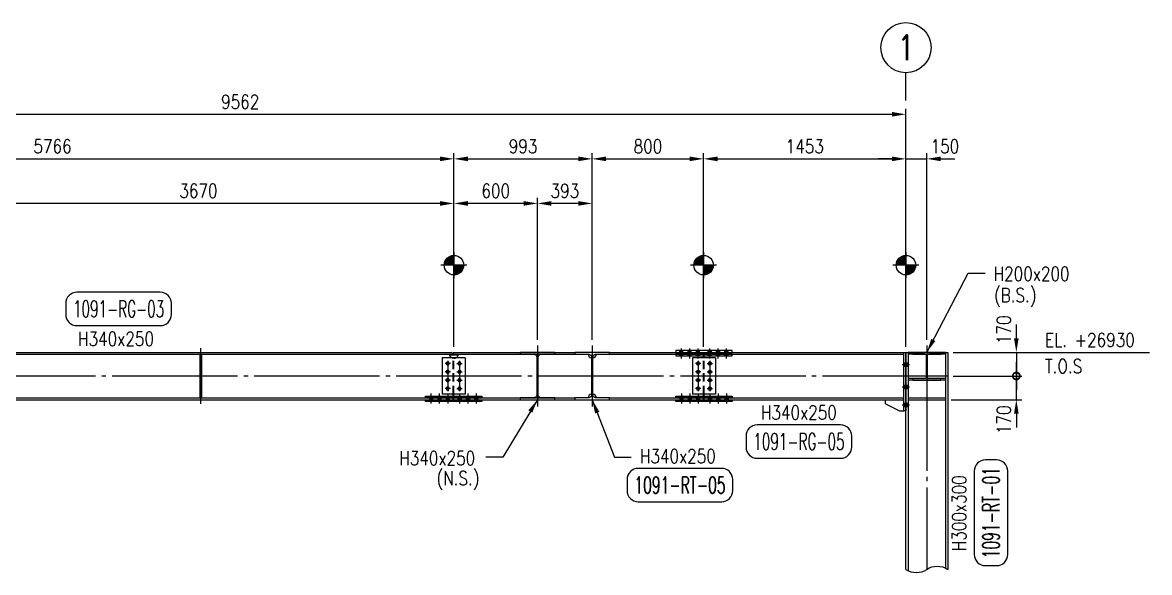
# Model space of a CAD drawing. Header units: millimetres. Extents: x 0 to 232280, y -26939 to 23794.
# Drawn here: x 215612 to 223705, y 13858 to 17807 of the extents above; entities that cross this region are included whole.
import ezdxf
from ezdxf.enums import TextEntityAlignment as Align

# ---------------------------------------------------------------- set-up
doc = ezdxf.new("R2010")
doc.units = ezdxf.units.MM
doc.header["$LTSCALE"] = 30
doc.linetypes.add('JNK-CENTER', pattern=[34, 30, -1.5, 1, -1.5])
doc.linetypes.add('JNK-HIDDEN', pattern=[3, 2, -1])
for name, color, linetype in [('CEN-R', 1, 'JNK-CENTER'), ('CON-C', 4, 'Continuous'), ('CON-G', 3, 'Continuous'), ('CON-W', 7, 'Continuous'), ('CON-Y', 2, 'Continuous'), ('CONT-Y', 2, 'Continuous'), ('Dim-W', 7, 'Continuous'), ('HID-Y', 2, 'JNK-HIDDEN'), ('STL-OBJT', 7, 'Continuous')]:
    doc.layers.add(name, color=color, linetype=linetype)
doc.styles.add('SIMPLEX', font='simplex.shx', dxfattribs={"width": 0.8})
doc.dimstyles.new('DIM40', dxfattribs={"dimscale": 40, "dimtxt": 2.5, "dimasz": 2.5, "dimexe": 1, "dimexo": 1, "dimgap": 1, "dimtad": 1, "dimdec": 0, "dimdsep": 46, "dimtxsty": 'SIMPLEX', "dimcen": 0, "dimclrd": 7, "dimclre": 7, "dimclrt": 2, "dimadec": 1, "dimazin": 2, "dimtfac": 1, "dimtdec": 0, "dimtix": 1, "dimtmove": 2, "dimatfit": 2, "dimfxl": 1, "dimtolj": 1, "dimtzin": 0, "dimarcsym": 1})

# ---------------------------------------------------------------- blocks, each defined once
blk = doc.blocks.new('col-row')
at = {"layer": 'CON-Y'}
blk.add_line((-3, 0), (-8, 0), dxfattribs=at)
blk.add_circle((-12.5, 0), 4.5, dxfattribs=at)
at = {"layer": 'CON-C', "style": 'SIMPLEX', "width": 0.8}
blk.add_attdef('A', text='', height=4.5, dxfattribs=at).set_placement((-12.5, 0), align=Align.MIDDLE_CENTER)
blk = doc.blocks.new('FS-MARK')
h = blk.add_hatch(color=256)
edge = h.paths.add_edge_path()
edge.add_arc((0, 0), 1.75, 90, 180)
edge.add_line((-1.75, 0), (0, 0))
edge.add_line((0, 0), (0, 1.75))
h = blk.add_hatch(color=256)
edge = h.paths.add_edge_path()
edge.add_line((0, 0), (0, -1.75))
edge.add_arc((0, 0), 1.75, 270, 360)
edge.add_line((1.75, 0), (0, 0))
for p, q in [((0, 2.33), (0, -2.33)), ((2.33, 0), (-2.33, 0))]:
    blk.add_line(p, q)
blk.add_circle((0, 0), 1.75)
at = {"layer": 'CON-Y', "style": 'SIMPLEX', "width": 0.8}
blk.add_attdef('F.S.', (3.19, 1), '', height=2.5, dxfattribs=at)
blk = doc.blocks.new('*D2438')
at = {"layer": 'DEFPOINTS', "color": 0, "transparency": 16777216}
for p in [(218710.4, 16828.5), (212944.4, 15439.1), (218710.4, 15439.1)]:
    blk.add_point(p, dxfattribs=at)
at = {"layer": 'Dim-W', "color": 7, "linetype": 'ByBlock', "lineweight": -2, "transparency": 16777216}
for p, q in [((212944.4, 15479.1), (212944.4, 16868.5)), ((218710.4, 15479.1), (218710.4, 16868.5)), ((213044.4, 16828.5), (218610.4, 16828.5))]:
    blk.add_line(p, q, dxfattribs=at)
at = {"layer": 'Dim-W', "color": 7, "transparency": 16777216}
for points in [[(213044.4, 16845.2), (213044.4, 16811.8), (212944.4, 16828.5)], [(218610.4, 16845.2), (218610.4, 16811.8), (218710.4, 16828.5)]]:
    blk.add_solid(points, dxfattribs=at)
at = {"layer": 'Dim-W', "color": 2, "transparency": 16777216, "insert": (215827.4, 16918.5), "char_height": 100, "attachment_point": 5, "style": 'SIMPLEX'}
blk.add_mtext('\\A1;5766', dxfattribs=at)
blk = doc.blocks.new('*D2439')
at = {"layer": 'DEFPOINTS', "color": 0, "transparency": 16777216}
for p in [(221956.4, 17148.5), (212394.4, 15439.1), (221956.4, 15439.1)]:
    blk.add_point(p, dxfattribs=at)
at = {"layer": 'Dim-W', "color": 7, "linetype": 'ByBlock', "lineweight": -2, "transparency": 16777216}
for p, q in [((212394.4, 16878.5), (212394.4, 17188.5)), ((221956.4, 15479.1), (221956.4, 17188.5)), ((212494.4, 17148.5), (221856.4, 17148.5)), ((212394.4, 15479.1), (212394.4, 16778.5))]:
    blk.add_line(p, q, dxfattribs=at)
at = {"layer": 'Dim-W', "color": 7, "transparency": 16777216}
for points in [[(212494.4, 17165.2), (212494.4, 17131.8), (212394.4, 17148.5)], [(221856.4, 17165.2), (221856.4, 17131.8), (221956.4, 17148.5)]]:
    blk.add_solid(points, dxfattribs=at)
at = {"layer": 'Dim-W', "color": 2, "transparency": 16777216, "insert": (217175.4, 17238.5), "char_height": 100, "attachment_point": 5, "style": 'SIMPLEX'}
blk.add_mtext('\\A1;9562', dxfattribs=at)
blk = doc.blocks.new('_DotSmall')
at = {"color": 0, "linetype": 'ByBlock', "const_width": 0.5}
blk.add_lwpolyline([(-0.0625, 0, 1), (0.0625, 0, 1)], format="xyb", close=True, dxfattribs=at)
blk = doc.blocks.new('*D2411')
at = {"layer": 'DEFPOINTS', "color": 0, "transparency": 16777216}
for p in [(222256.4, 15439.1), (222256.4, 15269.1), (222749.1, 15269.1)]:
    blk.add_point(p, dxfattribs=at)
at = {"layer": 'Dim-W', "color": 7, "linetype": 'ByBlock', "lineweight": -2, "transparency": 16777216}
for p, q in [((222749.1, 15539.1), (222749.1, 15639.1)), ((222296.4, 15439.1), (222789.1, 15439.1)), ((222749.1, 15439.1), (222749.1, 15269.1)), ((222296.4, 15269.1), (222789.1, 15269.1)), ((222749.1, 15269.1), (222749.1, 15169.1))]:
    blk.add_line(p, q, dxfattribs=at)
at = {"layer": 'Dim-W', "color": 7, "lineweight": -2, "transparency": 16777216, "xscale": 100, "yscale": 100, "zscale": 100, "rotation": 90}
blk.add_blockref('_DotSmall', (222749.1, 15269.1), dxfattribs=at)
at = {"layer": 'Dim-W', "color": 2, "transparency": 16777216, "insert": (222658.8, 15601.4), "char_height": 100, "attachment_point": 5, "rotation": 90, "style": 'SIMPLEX', "bg_fill": 3, "box_fill_scale": 1.1, "bg_fill_color": 256, "bg_fill_true_color": 13158600, "bg_fill_transparency": 0}
blk.add_mtext('\\A1;170', dxfattribs=at)
at = {"layer": 'Dim-W', "color": 7, "transparency": 16777216}
blk.add_solid([(222732.5, 15539.1), (222765.8, 15539.1), (222749.1, 15439.1)], dxfattribs=at)
blk = doc.blocks.new('DUCT-TAG')
at = {"layer": 'CON-G'}
blk.add_lwpolyline([(-9.49, -1), (-9.49, 1, -0.414214), (-7.49, 3), (7.49, 3, -0.414214), (9.49, 1), (9.49, -1, -0.414214), (7.49, -3), (-7.49, -3, -0.414214)], format="xyb", close=True, dxfattribs=at)
at = {"layer": 'CON-G', "style": 'SIMPLEX', "width": 1.246304}
blk.add_attdef('NAME', text='', height=3, dxfattribs=at).set_placement((-8.19, -1.5), (8.19, -1.5), align=Align.FIT)
at = {"layer": 'CON-Y', "style": 'SIMPLEX'}
blk.add_attdef('ELEVATION', text='', height=2, dxfattribs=at).set_placement((0, -6.02), align=Align.CENTER)
blk = doc.blocks.new('*D2412')
at = {"layer": 'DEFPOINTS', "color": 0, "transparency": 16777216}
for p in [(222256.4, 15269.1), (222749.1, 15269.1), (222241.4, 15099.1)]:
    blk.add_point(p, dxfattribs=at)
at = {"layer": 'Dim-W', "color": 7, "linetype": 'ByBlock', "lineweight": -2, "transparency": 16777216}
for p, q in [((222749.1, 15269.1), (222749.1, 15369.1)), ((222296.4, 15269.1), (222789.1, 15269.1)), ((222749.1, 15099.1), (222749.1, 15269.1)), ((222281.4, 15099.1), (222789.1, 15099.1)), ((222749.1, 14999.1), (222749.1, 14899.1))]:
    blk.add_line(p, q, dxfattribs=at)
at = {"layer": 'Dim-W', "color": 7, "transparency": 16777216}
blk.add_solid([(222732.5, 14999.1), (222765.8, 14999.1), (222749.1, 15099.1)], dxfattribs=at)
at = {"layer": 'Dim-W', "color": 7, "lineweight": -2, "transparency": 16777216, "xscale": 100, "yscale": 100, "zscale": 100, "rotation": 270}
blk.add_blockref('_DotSmall', (222749.1, 15269.1), dxfattribs=at)
at = {"layer": 'Dim-W', "color": 2, "transparency": 16777216, "insert": (222658.8, 14955.3), "char_height": 100, "attachment_point": 5, "rotation": 90, "style": 'SIMPLEX'}
blk.add_mtext('\\A1;170', dxfattribs=at)
blk = doc.blocks.new('*D2442')
at = {"layer": 'DEFPOINTS', "color": 0, "transparency": 16777216}
for p in [(222106.4, 16828.5), (222106.4, 15489.1), (221956.4, 15439.1)]:
    blk.add_point(p, dxfattribs=at)
at = {"layer": 'Dim-W', "color": 7, "linetype": 'ByBlock', "lineweight": -2, "transparency": 16777216}
for p, q in [((221956.4, 15479.1), (221956.4, 16868.5)), ((222106.4, 15529.1), (222106.4, 16868.5)), ((221856.4, 16828.5), (221756.4, 16828.5)), ((221956.4, 16828.5), (222106.4, 16828.5)), ((222206.4, 16828.5), (222306.4, 16828.5))]:
    blk.add_line(p, q, dxfattribs=at)
at = {"layer": 'Dim-W', "color": 7, "transparency": 16777216}
for points in [[(221856.4, 16845.2), (221856.4, 16811.8), (221956.4, 16828.5)], [(222206.4, 16845.2), (222206.4, 16811.8), (222106.4, 16828.5)]]:
    blk.add_solid(points, dxfattribs=at)
at = {"layer": 'Dim-W', "color": 2, "transparency": 16777216, "insert": (222236.1, 16918.5), "char_height": 100, "attachment_point": 5, "style": 'SIMPLEX'}
blk.add_mtext('\\A1;150', dxfattribs=at)
blk = doc.blocks.new('A$C1D9C7FCA')
at = {"layer": 'CON-W'}
h = blk.add_hatch(color=256, dxfattribs=at)
h.paths.add_polyline_path([(40, 28.3), (40, 16.3), (28.5, 16.3), (28.5, 28.3)])
h.paths.add_polyline_path([(51.5, 28.3), (51.5, 16.3), (40, 16.3), (40, 28.3)])
h.paths.add_polyline_path([(51.5, 28.3), (40, 28.3), (40, 42.3), (51.5, 42.3)])
h.paths.add_polyline_path([(40, 28.3), (28.5, 28.3), (28.5, 42.3), (40, 42.3)])
h.paths.add_polyline_path([(40, 42.3), (28.5, 42.3), (28.5, 54.3), (40, 54.3)])
h.paths.add_polyline_path([(51.5, 42.3), (40, 42.3), (40, 54.3), (51.5, 54.3)])
h = blk.add_hatch(color=256, dxfattribs=at)
h.paths.add_polyline_path([(100, 28.3), (100, 16.3), (88.5, 16.3), (88.5, 28.3)])
h.paths.add_polyline_path([(111.5, 28.3), (111.5, 16.3), (100, 16.3), (100, 28.3)])
h.paths.add_polyline_path([(111.5, 28.3), (100, 28.3), (100, 42.3), (111.5, 42.3)])
h.paths.add_polyline_path([(100, 28.3), (88.5, 28.3), (88.5, 42.3), (100, 42.3)])
h.paths.add_polyline_path([(100, 42.3), (88.5, 42.3), (88.5, 54.3), (100, 54.3)])
h.paths.add_polyline_path([(111.5, 42.3), (100, 42.3), (100, 54.3), (111.5, 54.3)])
h = blk.add_hatch(color=256, dxfattribs=at)
h.paths.add_polyline_path([(160, 28.3), (160, 16.3), (148.5, 16.3), (148.5, 28.3)])
h.paths.add_polyline_path([(171.5, 28.3), (171.5, 16.3), (160, 16.3), (160, 28.3)])
h.paths.add_polyline_path([(171.5, 28.3), (160, 28.3), (160, 42.3), (171.5, 42.3)])
h.paths.add_polyline_path([(160, 28.3), (148.5, 28.3), (148.5, 42.3), (160, 42.3)])
h.paths.add_polyline_path([(160, 42.3), (148.5, 42.3), (148.5, 54.3), (160, 54.3)])
h.paths.add_polyline_path([(171.5, 42.3), (160, 42.3), (160, 54.3), (171.5, 54.3)])
h = blk.add_hatch(color=256, dxfattribs=at)
h.paths.add_polyline_path([(245, 28.3), (245, 16.3), (233.5, 16.3), (233.5, 28.3)])
h.paths.add_polyline_path([(256.5, 28.3), (256.5, 16.3), (245, 16.3), (245, 28.3)])
h.paths.add_polyline_path([(256.5, 28.3), (245, 28.3), (245, 42.3), (256.5, 42.3)])
h.paths.add_polyline_path([(245, 28.3), (233.5, 28.3), (233.5, 42.3), (245, 42.3)])
h.paths.add_polyline_path([(245, 42.3), (233.5, 42.3), (233.5, 54.3), (245, 54.3)])
h.paths.add_polyline_path([(256.5, 42.3), (245, 42.3), (245, 54.3), (256.5, 54.3)])
h = blk.add_hatch(color=256, dxfattribs=at)
h.paths.add_polyline_path([(305, 28.3), (305, 16.3), (293.5, 16.3), (293.5, 28.3)])
h.paths.add_polyline_path([(316.5, 28.3), (316.5, 16.3), (305, 16.3), (305, 28.3)])
h.paths.add_polyline_path([(316.5, 28.3), (305, 28.3), (305, 42.3), (316.5, 42.3)])
h.paths.add_polyline_path([(305, 28.3), (293.5, 28.3), (293.5, 42.3), (305, 42.3)])
h.paths.add_polyline_path([(305, 42.3), (293.5, 42.3), (293.5, 54.3), (305, 54.3)])
h.paths.add_polyline_path([(316.5, 42.3), (305, 42.3), (305, 54.3), (316.5, 54.3)])
h = blk.add_hatch(color=256, dxfattribs=at)
h.paths.add_polyline_path([(365, 28.3), (365, 16.3), (353.5, 16.3), (353.5, 28.3)])
h.paths.add_polyline_path([(376.5, 28.3), (376.5, 16.3), (365, 16.3), (365, 28.3)])
h.paths.add_polyline_path([(376.5, 28.3), (365, 28.3), (365, 42.3), (376.5, 42.3)])
h.paths.add_polyline_path([(365, 28.3), (353.5, 28.3), (353.5, 42.3), (365, 42.3)])
h.paths.add_polyline_path([(365, 42.3), (353.5, 42.3), (353.5, 54.3), (365, 54.3)])
h.paths.add_polyline_path([(376.5, 42.3), (365, 42.3), (365, 54.3), (376.5, 54.3)])
at = {"layer": 'CEN-R'}
for p, q in [((179.2, 288.3), (140.8, 288.3)), ((179.2, 288.3), (140.8, 288.3)), ((160, 307.4), (160, 89.1)), ((225.8, 288.3), (264.2, 288.3)), ((225.8, 288.3), (264.2, 288.3)), ((245, 307.4), (245, 89.1)), ((179.2, 228.3), (140.8, 228.3)), ((179.2, 168.3), (140.8, 168.3)), ((225.8, 228.3), (264.2, 228.3)), ((225.8, 168.3), (264.2, 168.3)), ((179.2, 108.3), (140.8, 108.3)), ((179.2, 108.3), (140.8, 108.3)), ((160, 127.4), (160, 89.1)), ((225.8, 108.3), (264.2, 108.3)), ((225.8, 108.3), (264.2, 108.3)), ((245, 127.4), (245, 89.1)), ((40, 71.7), (40, 0)), ((100, 71.7), (100, 0)), ((160, 71.7), (160, 0)), ((245, 71.7), (245, 0)), ((305, 71.7), (305, 0)), ((365, 71.7), (365, 0))]:
    blk.add_line(p, q, dxfattribs=at)
at = {"layer": 'CON-G'}
for p, q in [((120, 328.3), (285, 328.3)), ((120, 328.3), (120, 68.3)), ((175, 354.3), (175, 348.3)), ((175, 348.3), (225, 348.3)), ((200, 354.3), (200, 368.3)), ((205, 356.3), (217.4, 368.3)), ((205, 354.3), (205, 356.3)), ((225, 354.3), (225, 348.3)), ((285, 328.3), (285, 68.3)), ((120, 68.3), (285, 68.3)), ((200, 54.3), (200, 68.3)), ((205, 54.3), (205, 68.3))]:
    blk.add_line(p, q, dxfattribs=at)
for points in [[(0, 42.3), (405, 42.3), (405, 54.3), (0, 54.3)], [(0, 16.3), (405, 16.3), (405, 28.3), (0, 28.3)]]:
    blk.add_lwpolyline(points, close=True, dxfattribs=at)
for centre in [(160, 288.3), (245, 288.3), (160, 228.3), (160, 168.3), (245, 228.3), (245, 168.3), (160, 108.3), (245, 108.3)]:
    blk.add_circle(centre, 11.5, dxfattribs=at)
for start, end in [(180, 240.07357), (299.92643, 0)]:
    blk.add_arc((200, 354.3), 30, start, end, dxfattribs=at)
at = {"layer": 'HID-Y'}
for p, q in [((200, 68.3), (200, 324.3)), ((205, 68.3), (205, 324.7)), ((28.5, 54.3), (28.5, 16.3)), ((51.5, 54.3), (51.5, 16.3)), ((88.5, 54.3), (88.5, 16.3)), ((111.5, 54.3), (111.5, 16.3)), ((148.5, 54.3), (148.5, 16.3)), ((171.5, 54.3), (171.5, 16.3)), ((200, 28.3), (200, 54.3)), ((205, 28.3), (205, 54.3)), ((233.5, 54.3), (233.5, 16.3)), ((256.5, 54.3), (256.5, 16.3)), ((293.5, 54.3), (293.5, 16.3)), ((316.5, 54.3), (316.5, 16.3)), ((353.5, 54.3), (353.5, 16.3)), ((376.5, 54.3), (376.5, 16.3))]:
    blk.add_line(p, q, dxfattribs=at)
for start, end in [(240.07357, 270), (279.59407, 299.92643)]:
    blk.add_arc((200, 354.3), 30, start, end, dxfattribs=at)
blk = doc.blocks.new('340X250 S')
at = {"layer": 'CON-W'}
h = blk.add_hatch(color=256, dxfattribs=at)
h.paths.add_polyline_path([(382948.4, -27473.5), (382948.4, -27461.5), (382936.9, -27461.5), (382936.9, -27473.5)])
h.paths.add_polyline_path([(382959.9, -27473.5), (382959.9, -27461.5), (382948.4, -27461.5), (382948.4, -27473.5)])
h.paths.add_polyline_path([(382959.9, -27473.5), (382948.4, -27473.5), (382948.4, -27487.5), (382959.9, -27487.5)])
h.paths.add_polyline_path([(382948.4, -27473.5), (382936.9, -27473.5), (382936.9, -27487.5), (382948.4, -27487.5)])
h.paths.add_polyline_path([(382948.4, -27487.5), (382936.9, -27487.5), (382936.9, -27499.5), (382948.4, -27499.5)])
h.paths.add_polyline_path([(382959.9, -27487.5), (382948.4, -27487.5), (382948.4, -27499.5), (382959.9, -27499.5)])
h = blk.add_hatch(color=256, dxfattribs=at)
h.paths.add_polyline_path([(383008.4, -27473.5), (383008.4, -27461.5), (382996.9, -27461.5), (382996.9, -27473.5)])
h.paths.add_polyline_path([(383019.9, -27473.5), (383019.9, -27461.5), (383008.4, -27461.5), (383008.4, -27473.5)])
h.paths.add_polyline_path([(383019.9, -27473.5), (383008.4, -27473.5), (383008.4, -27487.5), (383019.9, -27487.5)])
h.paths.add_polyline_path([(383008.4, -27473.5), (382996.9, -27473.5), (382996.9, -27487.5), (383008.4, -27487.5)])
h.paths.add_polyline_path([(383008.4, -27487.5), (382996.9, -27487.5), (382996.9, -27499.5), (383008.4, -27499.5)])
h.paths.add_polyline_path([(383019.9, -27487.5), (383008.4, -27487.5), (383008.4, -27499.5), (383019.9, -27499.5)])
h = blk.add_hatch(color=256, dxfattribs=at)
h.paths.add_polyline_path([(383068.4, -27473.5), (383068.4, -27461.5), (383056.9, -27461.5), (383056.9, -27473.5)])
h.paths.add_polyline_path([(383079.9, -27473.5), (383079.9, -27461.5), (383068.4, -27461.5), (383068.4, -27473.5)])
h.paths.add_polyline_path([(383079.9, -27473.5), (383068.4, -27473.5), (383068.4, -27487.5), (383079.9, -27487.5)])
h.paths.add_polyline_path([(383068.4, -27473.5), (383056.9, -27473.5), (383056.9, -27487.5), (383068.4, -27487.5)])
h.paths.add_polyline_path([(383068.4, -27487.5), (383056.9, -27487.5), (383056.9, -27499.5), (383068.4, -27499.5)])
h.paths.add_polyline_path([(383079.9, -27487.5), (383068.4, -27487.5), (383068.4, -27499.5), (383079.9, -27499.5)])
h = blk.add_hatch(color=256, dxfattribs=at)
h.paths.add_polyline_path([(383153.4, -27473.5), (383153.4, -27461.5), (383141.9, -27461.5), (383141.9, -27473.5)])
h.paths.add_polyline_path([(383164.9, -27473.5), (383164.9, -27461.5), (383153.4, -27461.5), (383153.4, -27473.5)])
h.paths.add_polyline_path([(383164.9, -27473.5), (383153.4, -27473.5), (383153.4, -27487.5), (383164.9, -27487.5)])
h.paths.add_polyline_path([(383153.4, -27473.5), (383141.9, -27473.5), (383141.9, -27487.5), (383153.4, -27487.5)])
h.paths.add_polyline_path([(383153.4, -27487.5), (383141.9, -27487.5), (383141.9, -27499.5), (383153.4, -27499.5)])
h.paths.add_polyline_path([(383164.9, -27487.5), (383153.4, -27487.5), (383153.4, -27499.5), (383164.9, -27499.5)])
h = blk.add_hatch(color=256, dxfattribs=at)
h.paths.add_polyline_path([(383213.4, -27473.5), (383213.4, -27461.5), (383201.9, -27461.5), (383201.9, -27473.5)])
h.paths.add_polyline_path([(383224.9, -27473.5), (383224.9, -27461.5), (383213.4, -27461.5), (383213.4, -27473.5)])
h.paths.add_polyline_path([(383224.9, -27473.5), (383213.4, -27473.5), (383213.4, -27487.5), (383224.9, -27487.5)])
h.paths.add_polyline_path([(383213.4, -27473.5), (383201.9, -27473.5), (383201.9, -27487.5), (383213.4, -27487.5)])
h.paths.add_polyline_path([(383213.4, -27487.5), (383201.9, -27487.5), (383201.9, -27499.5), (383213.4, -27499.5)])
h.paths.add_polyline_path([(383224.9, -27487.5), (383213.4, -27487.5), (383213.4, -27499.5), (383224.9, -27499.5)])
h = blk.add_hatch(color=256, dxfattribs=at)
h.paths.add_polyline_path([(383273.4, -27473.5), (383273.4, -27461.5), (383261.9, -27461.5), (383261.9, -27473.5)])
h.paths.add_polyline_path([(383284.9, -27473.5), (383284.9, -27461.5), (383273.4, -27461.5), (383273.4, -27473.5)])
h.paths.add_polyline_path([(383284.9, -27473.5), (383273.4, -27473.5), (383273.4, -27487.5), (383284.9, -27487.5)])
h.paths.add_polyline_path([(383273.4, -27473.5), (383261.9, -27473.5), (383261.9, -27487.5), (383273.4, -27487.5)])
h.paths.add_polyline_path([(383273.4, -27487.5), (383261.9, -27487.5), (383261.9, -27499.5), (383273.4, -27499.5)])
h.paths.add_polyline_path([(383284.9, -27487.5), (383273.4, -27487.5), (383273.4, -27499.5), (383284.9, -27499.5)])
h = blk.add_hatch(color=256, dxfattribs=at)
h.paths.add_polyline_path([(382948.4, -27813.5), (382948.4, -27825.5), (382936.9, -27825.5), (382936.9, -27813.5)])
h.paths.add_polyline_path([(382959.9, -27813.5), (382959.9, -27825.5), (382948.4, -27825.5), (382948.4, -27813.5)])
h.paths.add_polyline_path([(382959.9, -27813.5), (382948.4, -27813.5), (382948.4, -27799.5), (382959.9, -27799.5)])
h.paths.add_polyline_path([(382948.4, -27813.5), (382936.9, -27813.5), (382936.9, -27799.5), (382948.4, -27799.5)])
h.paths.add_polyline_path([(382948.4, -27799.5), (382936.9, -27799.5), (382936.9, -27787.5), (382948.4, -27787.5)])
h.paths.add_polyline_path([(382959.9, -27799.5), (382948.4, -27799.5), (382948.4, -27787.5), (382959.9, -27787.5)])
h = blk.add_hatch(color=256, dxfattribs=at)
h.paths.add_polyline_path([(383008.4, -27813.5), (383008.4, -27825.5), (382996.9, -27825.5), (382996.9, -27813.5)])
h.paths.add_polyline_path([(383019.9, -27813.5), (383019.9, -27825.5), (383008.4, -27825.5), (383008.4, -27813.5)])
h.paths.add_polyline_path([(383019.9, -27813.5), (383008.4, -27813.5), (383008.4, -27799.5), (383019.9, -27799.5)])
h.paths.add_polyline_path([(383008.4, -27813.5), (382996.9, -27813.5), (382996.9, -27799.5), (383008.4, -27799.5)])
h.paths.add_polyline_path([(383008.4, -27799.5), (382996.9, -27799.5), (382996.9, -27787.5), (383008.4, -27787.5)])
h.paths.add_polyline_path([(383019.9, -27799.5), (383008.4, -27799.5), (383008.4, -27787.5), (383019.9, -27787.5)])
h = blk.add_hatch(color=256, dxfattribs=at)
h.paths.add_polyline_path([(383068.4, -27813.5), (383068.4, -27825.5), (383056.9, -27825.5), (383056.9, -27813.5)])
h.paths.add_polyline_path([(383079.9, -27813.5), (383079.9, -27825.5), (383068.4, -27825.5), (383068.4, -27813.5)])
h.paths.add_polyline_path([(383079.9, -27813.5), (383068.4, -27813.5), (383068.4, -27799.5), (383079.9, -27799.5)])
h.paths.add_polyline_path([(383068.4, -27813.5), (383056.9, -27813.5), (383056.9, -27799.5), (383068.4, -27799.5)])
h.paths.add_polyline_path([(383068.4, -27799.5), (383056.9, -27799.5), (383056.9, -27787.5), (383068.4, -27787.5)])
h.paths.add_polyline_path([(383079.9, -27799.5), (383068.4, -27799.5), (383068.4, -27787.5), (383079.9, -27787.5)])
h = blk.add_hatch(color=256, dxfattribs=at)
h.paths.add_polyline_path([(383153.4, -27813.5), (383153.4, -27825.5), (383141.9, -27825.5), (383141.9, -27813.5)])
h.paths.add_polyline_path([(383164.9, -27813.5), (383164.9, -27825.5), (383153.4, -27825.5), (383153.4, -27813.5)])
h.paths.add_polyline_path([(383164.9, -27813.5), (383153.4, -27813.5), (383153.4, -27799.5), (383164.9, -27799.5)])
h.paths.add_polyline_path([(383153.4, -27813.5), (383141.9, -27813.5), (383141.9, -27799.5), (383153.4, -27799.5)])
h.paths.add_polyline_path([(383153.4, -27799.5), (383141.9, -27799.5), (383141.9, -27787.5), (383153.4, -27787.5)])
h.paths.add_polyline_path([(383164.9, -27799.5), (383153.4, -27799.5), (383153.4, -27787.5), (383164.9, -27787.5)])
h = blk.add_hatch(color=256, dxfattribs=at)
h.paths.add_polyline_path([(383213.4, -27813.5), (383213.4, -27825.5), (383201.9, -27825.5), (383201.9, -27813.5)])
h.paths.add_polyline_path([(383224.9, -27813.5), (383224.9, -27825.5), (383213.4, -27825.5), (383213.4, -27813.5)])
h.paths.add_polyline_path([(383224.9, -27813.5), (383213.4, -27813.5), (383213.4, -27799.5), (383224.9, -27799.5)])
h.paths.add_polyline_path([(383213.4, -27813.5), (383201.9, -27813.5), (383201.9, -27799.5), (383213.4, -27799.5)])
h.paths.add_polyline_path([(383213.4, -27799.5), (383201.9, -27799.5), (383201.9, -27787.5), (383213.4, -27787.5)])
h.paths.add_polyline_path([(383224.9, -27799.5), (383213.4, -27799.5), (383213.4, -27787.5), (383224.9, -27787.5)])
h = blk.add_hatch(color=256, dxfattribs=at)
h.paths.add_polyline_path([(383273.4, -27813.5), (383273.4, -27825.5), (383261.9, -27825.5), (383261.9, -27813.5)])
h.paths.add_polyline_path([(383284.9, -27813.5), (383284.9, -27825.5), (383273.4, -27825.5), (383273.4, -27813.5)])
h.paths.add_polyline_path([(383284.9, -27813.5), (383273.4, -27813.5), (383273.4, -27799.5), (383284.9, -27799.5)])
h.paths.add_polyline_path([(383273.4, -27813.5), (383261.9, -27813.5), (383261.9, -27799.5), (383273.4, -27799.5)])
h.paths.add_polyline_path([(383273.4, -27799.5), (383261.9, -27799.5), (383261.9, -27787.5), (383273.4, -27787.5)])
h.paths.add_polyline_path([(383284.9, -27799.5), (383273.4, -27799.5), (383273.4, -27787.5), (383284.9, -27787.5)])
at = {"layer": 'CEN-R'}
for p, q in [((382948.4, -27517), (382948.4, -27445.2)), ((383008.4, -27517), (383008.4, -27445.2)), ((383068.4, -27517), (383068.4, -27445.2)), ((383153.4, -27517), (383153.4, -27445.2)), ((383213.4, -27517), (383213.4, -27445.2)), ((383273.4, -27517), (383273.4, -27445.2)), ((383087.5, -27553.5), (383049.2, -27553.5)), ((383087.5, -27553.5), (383049.2, -27553.5)), ((383068.4, -27534.3), (383068.4, -27752.7)), ((383134.2, -27553.5), (383172.5, -27553.5)), ((383134.2, -27553.5), (383172.5, -27553.5)), ((383153.4, -27534.3), (383153.4, -27752.7)), ((383087.5, -27613.5), (383049.2, -27613.5)), ((383087.5, -27673.5), (383049.2, -27673.5)), ((383134.2, -27613.5), (383172.5, -27613.5)), ((383134.2, -27673.5), (383172.5, -27673.5)), ((383087.5, -27733.5), (383049.2, -27733.5)), ((383087.5, -27733.5), (383049.2, -27733.5)), ((383068.4, -27714.3), (383068.4, -27752.7)), ((383134.2, -27733.5), (383172.5, -27733.5)), ((383134.2, -27733.5), (383172.5, -27733.5)), ((383153.4, -27714.3), (383153.4, -27752.7)), ((382948.4, -27770), (382948.4, -27841.8)), ((383008.4, -27770), (383008.4, -27841.8)), ((383068.4, -27770), (383068.4, -27841.8)), ((383153.4, -27770), (383153.4, -27841.8)), ((383213.4, -27770), (383213.4, -27841.8)), ((383273.4, -27770), (383273.4, -27841.8))]:
    blk.add_line(p, q, dxfattribs=at)
at = {"layer": 'CON-G'}
for p, q in [((383028.4, -27513.5), (383193.4, -27513.5)), ((383028.4, -27513.5), (383028.4, -27773.5)), ((383108.4, -27513.5), (383108.4, -27499.5)), ((383113.4, -27513.5), (383113.4, -27499.5)), ((383193.4, -27513.5), (383193.4, -27773.5)), ((383028.4, -27773.5), (383193.4, -27773.5)), ((383108.4, -27787.5), (383108.4, -27773.5)), ((383113.4, -27787.5), (383113.4, -27773.5))]:
    blk.add_line(p, q, dxfattribs=at)
for points in [[(382908.4, -27461.5), (383313.4, -27461.5), (383313.4, -27473.5), (382908.4, -27473.5)], [(382908.4, -27487.5), (383313.4, -27487.5), (383313.4, -27499.5), (382908.4, -27499.5)], [(382908.4, -27799.5), (383313.4, -27799.5), (383313.4, -27787.5), (382908.4, -27787.5)], [(382908.4, -27825.5), (383313.4, -27825.5), (383313.4, -27813.5), (382908.4, -27813.5)]]:
    blk.add_lwpolyline(points, close=True, dxfattribs=at)
for centre in [(383068.4, -27553.5), (383153.4, -27553.5), (383068.4, -27613.5), (383068.4, -27673.5), (383153.4, -27613.5), (383153.4, -27673.5), (383068.4, -27733.5), (383153.4, -27733.5)]:
    blk.add_circle(centre, 11.5, dxfattribs=at)
at = {"layer": 'HID-Y'}
for p, q in [((382936.9, -27499.5), (382936.9, -27461.5)), ((382959.9, -27499.5), (382959.9, -27461.5)), ((382996.9, -27499.5), (382996.9, -27461.5)), ((383019.9, -27499.5), (383019.9, -27461.5)), ((383056.9, -27499.5), (383056.9, -27461.5)), ((383079.9, -27499.5), (383079.9, -27461.5)), ((383108.4, -27499.5), (383108.4, -27473.5)), ((383108.4, -27773.5), (383108.4, -27513.5)), ((383113.4, -27499.5), (383113.4, -27473.5)), ((383113.4, -27773.5), (383113.4, -27513.5)), ((383141.9, -27499.5), (383141.9, -27461.5)), ((383164.9, -27499.5), (383164.9, -27461.5)), ((383201.9, -27499.5), (383201.9, -27461.5)), ((383224.9, -27499.5), (383224.9, -27461.5)), ((383261.9, -27499.5), (383261.9, -27461.5)), ((383284.9, -27499.5), (383284.9, -27461.5)), ((382936.9, -27787.5), (382936.9, -27825.5)), ((382959.9, -27787.5), (382959.9, -27825.5)), ((382996.9, -27787.5), (382996.9, -27825.5)), ((383019.9, -27787.5), (383019.9, -27825.5)), ((383056.9, -27787.5), (383056.9, -27825.5)), ((383079.9, -27787.5), (383079.9, -27825.5)), ((383108.4, -27813.5), (383108.4, -27787.5)), ((383113.4, -27813.5), (383113.4, -27787.5)), ((383141.9, -27787.5), (383141.9, -27825.5)), ((383164.9, -27787.5), (383164.9, -27825.5)), ((383201.9, -27787.5), (383201.9, -27825.5)), ((383224.9, -27787.5), (383224.9, -27825.5)), ((383261.9, -27787.5), (383261.9, -27825.5)), ((383284.9, -27787.5), (383284.9, -27825.5))]:
    blk.add_line(p, q, dxfattribs=at)
blk = doc.blocks.new('*D2382')
at = {"layer": 'DEFPOINTS', "color": 0, "transparency": 16777216}
for p in [(219310.4, 16508.5), (219703.4, 16508.5), (219310.4, 15489.1)]:
    blk.add_point(p, dxfattribs=at)
at = {"layer": 'Dim-W', "color": 7, "linetype": 'ByBlock', "lineweight": -2, "transparency": 16777216}
for p, q in [((219310.4, 15529.1), (219310.4, 16548.5)), ((219603.4, 16508.5), (219410.4, 16508.5))]:
    blk.add_line(p, q, dxfattribs=at)
at = {"layer": 'Dim-W', "color": 7, "transparency": 16777216}
for points in [[(219410.4, 16525.2), (219410.4, 16491.8), (219310.4, 16508.5)], [(219603.4, 16525.2), (219603.4, 16491.8), (219703.4, 16508.5)]]:
    blk.add_solid(points, dxfattribs=at)
at = {"layer": 'Dim-W', "color": 2, "transparency": 16777216, "insert": (219506.9, 16598.5), "char_height": 100, "attachment_point": 5, "style": 'SIMPLEX'}
blk.add_mtext('\\A1;393', dxfattribs=at)
blk = doc.blocks.new('*D2383')
at = {"layer": 'DEFPOINTS', "color": 0, "transparency": 16777216}
for p in [(218710.4, 16508.5), (218710.4, 16508.5), (219310.4, 16508.5)]:
    blk.add_point(p, dxfattribs=at)
at = {"layer": 'Dim-W', "color": 7, "linetype": 'ByBlock', "lineweight": -2, "transparency": 16777216}
blk.add_line((219210.4, 16508.5), (218810.4, 16508.5), dxfattribs=at)
at = {"layer": 'Dim-W', "color": 7, "transparency": 16777216}
for points in [[(218810.4, 16525.2), (218810.4, 16491.8), (218710.4, 16508.5)], [(219210.4, 16525.2), (219210.4, 16491.8), (219310.4, 16508.5)]]:
    blk.add_solid(points, dxfattribs=at)
at = {"layer": 'Dim-W', "color": 2, "transparency": 16777216, "insert": (219010.4, 16598.5), "char_height": 100, "attachment_point": 5, "style": 'SIMPLEX'}
blk.add_mtext('\\A1;600', dxfattribs=at)
blk = doc.blocks.new('*D2384')
at = {"layer": 'DEFPOINTS', "color": 0, "transparency": 16777216}
for p in [(215040.4, 16508.5), (218710.4, 16508.5), (215040.4, 15489.1)]:
    blk.add_point(p, dxfattribs=at)
at = {"layer": 'Dim-W', "color": 7, "linetype": 'ByBlock', "lineweight": -2, "transparency": 16777216}
for p, q in [((215040.4, 15529.1), (215040.4, 16548.5)), ((218610.4, 16508.5), (215140.4, 16508.5))]:
    blk.add_line(p, q, dxfattribs=at)
at = {"layer": 'Dim-W', "color": 7, "transparency": 16777216}
for points in [[(215140.4, 16525.2), (215140.4, 16491.8), (215040.4, 16508.5)], [(218610.4, 16525.2), (218610.4, 16491.8), (218710.4, 16508.5)]]:
    blk.add_solid(points, dxfattribs=at)
at = {"layer": 'Dim-W', "color": 2, "transparency": 16777216, "insert": (216875.4, 16598.5), "char_height": 100, "attachment_point": 5, "style": 'SIMPLEX'}
blk.add_mtext('\\A1;3670', dxfattribs=at)
blk = doc.blocks.new('A$C3CA24AEC')
at = {"layer": 'CEN-R'}
blk.add_line((6, 400), (6, 0), dxfattribs=at)
at = {"layer": 'CON-G'}
for p, q in [((0, 356), (0, 44)), ((12, 356), (12, 44))]:
    blk.add_line(p, q, dxfattribs=at)
blk = doc.blocks.new('*D2279')
at = {"layer": 'DEFPOINTS', "color": 0, "transparency": 16777216}
for p in [(218710.4, 16828.5), (219703.4, 16828.5), (219703.4, 15489.1)]:
    blk.add_point(p, dxfattribs=at)
at = {"layer": 'Dim-W', "color": 7, "linetype": 'ByBlock', "lineweight": -2, "transparency": 16777216}
for p, q in [((219703.4, 15529.1), (219703.4, 16868.5)), ((218810.4, 16828.5), (219603.4, 16828.5))]:
    blk.add_line(p, q, dxfattribs=at)
at = {"layer": 'Dim-W', "color": 7, "transparency": 16777216}
for points in [[(218810.4, 16845.2), (218810.4, 16811.8), (218710.4, 16828.5)], [(219603.4, 16845.2), (219603.4, 16811.8), (219703.4, 16828.5)]]:
    blk.add_solid(points, dxfattribs=at)
at = {"layer": 'Dim-W', "color": 2, "transparency": 16777216, "insert": (219206.9, 16918.5), "char_height": 100, "attachment_point": 5, "style": 'SIMPLEX'}
blk.add_mtext('\\A1;993', dxfattribs=at)
blk = doc.blocks.new('*D2280')
at = {"layer": 'DEFPOINTS', "color": 0, "transparency": 16777216}
for p in [(219703.4, 16828.5), (220503.4, 16828.5), (220503.4, 15439.1)]:
    blk.add_point(p, dxfattribs=at)
at = {"layer": 'Dim-W', "color": 7, "linetype": 'ByBlock', "lineweight": -2, "transparency": 16777216}
for p, q in [((220503.4, 15479.1), (220503.4, 16868.5)), ((219803.4, 16828.5), (220403.4, 16828.5))]:
    blk.add_line(p, q, dxfattribs=at)
at = {"layer": 'Dim-W', "color": 7, "transparency": 16777216}
for points in [[(219803.4, 16845.2), (219803.4, 16811.8), (219703.4, 16828.5)], [(220403.4, 16845.2), (220403.4, 16811.8), (220503.4, 16828.5)]]:
    blk.add_solid(points, dxfattribs=at)
at = {"layer": 'Dim-W', "color": 2, "transparency": 16777216, "insert": (220103.4, 16918.5), "char_height": 100, "attachment_point": 5, "style": 'SIMPLEX'}
blk.add_mtext('\\A1;800', dxfattribs=at)
blk = doc.blocks.new('*D2281')
at = {"layer": 'DEFPOINTS', "color": 0, "transparency": 16777216}
for p in [(220503.4, 16828.5), (221956.4, 16828.5), (221956.4, 16828.5)]:
    blk.add_point(p, dxfattribs=at)
at = {"layer": 'Dim-W', "color": 7, "linetype": 'ByBlock', "lineweight": -2, "transparency": 16777216}
blk.add_line((220603.4, 16828.5), (221856.4, 16828.5), dxfattribs=at)
at = {"layer": 'Dim-W', "color": 7, "transparency": 16777216}
for points in [[(220603.4, 16845.2), (220603.4, 16811.8), (220503.4, 16828.5)], [(221856.4, 16845.2), (221856.4, 16811.8), (221956.4, 16828.5)]]:
    blk.add_solid(points, dxfattribs=at)
at = {"layer": 'Dim-W', "color": 2, "transparency": 16777216, "insert": (221229.9, 16918.5), "char_height": 100, "attachment_point": 5, "style": 'SIMPLEX'}
blk.add_mtext('\\A1;1453', dxfattribs=at)

msp = doc.modelspace()

# ---------------------------------------------------------------- hatches: boundary and pattern name
at = {"layer": 'CON-W'}
h = msp.add_hatch(color=256, dxfattribs=at)
h.paths.add_polyline_path([(221956.36, 15349.1), (221956.36, 15360.6), (221972.36, 15360.6), (221972.36, 15349.1)])
h.paths.add_polyline_path([(221940.36, 15349.1), (221940.36, 15360.6), (221956.36, 15360.6), (221956.36, 15349.1)])
h.paths.add_polyline_path([(221940.36, 15337.6), (221940.36, 15349.1), (221956.36, 15349.1), (221956.36, 15337.6)])
h.paths.add_polyline_path([(221956.36, 15337.6), (221956.36, 15349.1), (221972.36, 15349.1), (221972.36, 15337.6)])
h = msp.add_hatch(color=256, dxfattribs=at)
h.paths.add_polyline_path([(221956.36, 15200.6), (221972.36, 15200.6), (221972.36, 15189.1), (221956.36, 15189.1)])
h.paths.add_polyline_path([(221940.36, 15200.6), (221956.36, 15200.6), (221956.36, 15189.1), (221940.36, 15189.1)])
h.paths.add_polyline_path([(221940.36, 15189.1), (221956.36, 15189.1), (221956.36, 15177.6), (221940.36, 15177.6)])
h.paths.add_polyline_path([(221956.36, 15189.1), (221972.36, 15189.1), (221972.36, 15177.6), (221956.36, 15177.6)])
h = msp.add_hatch(color=256, dxfattribs=at)
h.paths.add_polyline_path([(221956.36, 15070.6), (221972.36, 15070.6), (221972.36, 15059.1), (221956.36, 15059.1)])
h.paths.add_polyline_path([(221940.36, 15070.6), (221956.36, 15070.6), (221956.36, 15059.1), (221940.36, 15059.1)])
h.paths.add_polyline_path([(221940.36, 15059.1), (221956.36, 15059.1), (221956.36, 15047.6), (221940.36, 15047.6)])
h.paths.add_polyline_path([(221956.36, 15059.1), (221972.36, 15059.1), (221972.36, 15047.6), (221956.36, 15047.6)])

# ---------------------------------------------------------------- linework, layer by layer
at = {"layer": 'CEN-R'}
for p, q in [((219310.36, 15489.1), (219310.36, 15049.1)), ((219703.36, 15489.1), (219703.36, 15049.1)), ((222106.36, 15489.1), (222106.36, 13880.73)), ((222106.36, 15489.1), (222106.36, 13901.97)), ((221982.36, 15349.1), (221930.36, 15349.1)), ((222256.36, 15269.1), (201124.36, 15269.1)), ((221982.36, 15189.1), (221930.36, 15189.1)), ((221982.36, 15059.1), (221930.36, 15059.1))]:
    msp.add_line(p, q, dxfattribs=at)
at = {"layer": 'CON-G'}
for p, q in [((212369.36, 15425.1), (219578.36, 15425.1)), ((212961.78, 15439.1), (218692.93, 15439.1)), ((218710.36, 15439.1), (219578.36, 15439.1)), ((219828.36, 15439.1), (221956.36, 15439.1)), ((219828.36, 15425.1), (221940.36, 15425.1)), ((221956.36, 13880.73), (221956.36, 15439.1)), ((221956.36, 15439.1), (222256.36, 15439.1)), ((221971.36, 15439.1), (221971.36, 13871.37)), ((222089.36, 15427.1), (221971.36, 15427.1)), ((222241.36, 15439.1), (222241.36, 13890.09)), ((222256.36, 15439.1), (222256.36, 13880.73)), ((222089.36, 15251.1), (221971.36, 15251.1)), ((212369.36, 15113.1), (219578.36, 15113.1)), ((212369.36, 15099.1), (219578.36, 15099.1)), ((219828.36, 15113.1), (221940.36, 15113.1)), ((219828.36, 15099.1), (221940.36, 15099.1)), ((221810.36, 15069.1), (221810.36, 15099.1)), ((221810.36, 15069.1), (221910.36, 15019.1)), ((221971.36, 15113.1), (222241.36, 15113.1)), ((221971.36, 15099.1), (222241.36, 15099.1)), ((221910.36, 15019.1), (221940.36, 15019.1))]:
    msp.add_line(p, q, dxfattribs=at)
for points in [[(219435.36, 15099.1), (219435.36, 15113.1), (219334.86, 15113.1, -0.4142136), (219314.86, 15133.1), (219314.86, 15405.1, -0.4142136), (219334.86, 15425.1), (219435.36, 15425.1), (219435.36, 15439.1), (219185.36, 15439.1), (219185.36, 15425.1), (219285.86, 15425.1, -0.4142136), (219305.86, 15405.1), (219305.86, 15133.1, -0.4142136), (219285.86, 15113.1), (219185.36, 15113.1), (219185.36, 15099.1)], [(219828.36, 15099.1), (219828.36, 15113.1), (219727.86, 15113.1, -0.4142136), (219707.86, 15133.1), (219707.86, 15405.1, -0.4142136), (219727.86, 15425.1), (219828.36, 15425.1), (219828.36, 15439.1), (219578.36, 15439.1), (219578.36, 15425.1), (219678.86, 15425.1, -0.4142136), (219698.86, 15405.1), (219698.86, 15133.1, -0.4142136), (219678.86, 15113.1), (219578.36, 15113.1), (219578.36, 15099.1)], [(222206.36, 15239.1), (222206.36, 15251.1), (222123.36, 15251.1, -0.4142136), (222110.36, 15264.1), (222110.36, 15414.1, -0.4142136), (222123.36, 15427.1), (222206.36, 15427.1), (222206.36, 15439.1), (222006.36, 15439.1), (222006.36, 15427.1), (222089.36, 15427.1, -0.4142136), (222102.36, 15414.1), (222102.36, 15264.1, -0.4142136), (222089.36, 15251.1), (222006.36, 15251.1), (222006.36, 15239.1)]]:
    msp.add_lwpolyline(points, format="xyb", close=True, dxfattribs=at)
msp.add_lwpolyline([(221940.36, 15439.1), (221956.36, 15439.1), (221956.36, 15019.1), (221940.36, 15019.1)], close=True, dxfattribs=at)
for centre, start, end in [((219698.86, 15425.1), 180, 270), ((219707.86, 15425.1), 270, 0), ((219698.86, 15113.1), 90, 180), ((219707.86, 15113.1), 0, 90)]:
    msp.add_arc(centre, 25, start, end, dxfattribs=at)
at = {"layer": 'CON-W'}
msp.add_lwpolyline([(221956.36, 13880.73, 0.2992863), (222106.36, 13880.73, -0.2992863), (222256.36, 13880.73)], format="xyb", dxfattribs=at)
at = {"layer": 'Dim-W'}
msp.add_line((222760.54, 15439.1), (223705.14, 15439.1), dxfattribs=at)
at = {"layer": 'HID-Y'}
for p, q in [((221972.36, 15360.6), (221940.36, 15360.6)), ((221972.36, 15337.6), (221940.36, 15337.6)), ((221972.36, 15200.6), (221940.36, 15200.6)), ((221972.36, 15177.6), (221940.36, 15177.6)), ((221972.36, 15070.6), (221940.36, 15070.6)), ((221972.36, 15047.6), (221940.36, 15047.6))]:
    msp.add_line(p, q, dxfattribs=at)
at = {"layer": 'STL-OBJT'}
msp.add_line((219862.22, 14687.34), (219984.07, 14687.34), dxfattribs=at)

# ---------------------------------------------------------------- block references
at = {"layer": 'CON-G', "xscale": -1}
msp.add_blockref('A$C3CA24AEC', (216896.36, 15069.1), dxfattribs=at)
at = {"layer": 'CON-W', "xscale": 40, "yscale": 40, "zscale": 40}
for p in [(218710.36, 16065.17), (220503.36, 16065.17), (221956.36, 16065.17)]:
    msp.add_blockref('FS-MARK', p, dxfattribs=at)
at = {"layer": 'CON-W', "xscale": -1}
msp.add_blockref('340X250 S', (603616.72, 42912.6), dxfattribs=at)
at = {"layer": 'CONT-Y'}
ref = msp.add_blockref('col-row', (221956.36, 17127.49), dxfattribs=dict(at, xscale=40, yscale=40, zscale=40, rotation=270))
ref.add_attrib('A', '1', dxfattribs={"layer": 'CON-C', "height": 180, "style": 'SIMPLEX', "width": 0.8}).set_placement((221956.36, 17627.49), align=Align.MIDDLE_CENTER)
at = {"layer": 'Dim-W', "xscale": -1}
msp.add_blockref('A$C1D9C7FCA', (218910.36, 15070.83), dxfattribs=at)
at = {"layer": 'STL-OBJT'}
ref = msp.add_blockref('DUCT-TAG', (216302.02, 15751.09), dxfattribs=dict(at, xscale=-40, yscale=40, zscale=40))
ref.add_attrib('NAME', '1091-RG-03', dxfattribs={"layer": 'CON-G', "height": 120, "style": 'SIMPLEX', "width": 0.5733}).set_placement((215974.42, 15691.09), (216629.62, 15691.09), align=Align.FIT)
ref = msp.add_blockref('DUCT-TAG', (221187.6, 14798.56), dxfattribs=dict(at, xscale=-40, yscale=40, zscale=40))
ref.add_attrib('NAME', '1091-RG-05', dxfattribs={"layer": 'CON-G', "height": 120, "style": 'SIMPLEX', "width": 0.5733}).set_placement((220860, 14738.56), (221515.2, 14738.56), align=Align.FIT)
ref = msp.add_blockref('DUCT-TAG', (222567.15, 14287.1), dxfattribs=dict(at, xscale=-40, yscale=40, zscale=40, rotation=270))
ref.add_attrib('NAME', '1091-RT-01', dxfattribs={"layer": 'CON-G', "height": 120, "rotation": 90, "style": 'SIMPLEX', "width": 0.609894}).set_placement((222627.15, 13959.5), (222627.15, 14614.7), align=Align.FIT)
ref = msp.add_blockref('DUCT-TAG', (220333.43, 14485.74), dxfattribs=dict(at, xscale=-40, yscale=40, zscale=40))
ref.add_attrib('NAME', '1091-RT-05', dxfattribs={"layer": 'CON-G', "height": 120, "style": 'SIMPLEX', "width": 0.58203}).set_placement((220005.83, 14425.74), (220661.03, 14425.74), align=Align.FIT)

# ---------------------------------------------------------------- texts
at = {"layer": 'CON-Y', "style": 'SIMPLEX', "width": 0.8}
for s, p in [('H200x200', (222586.11, 15952.29)), ('(B.S.)', (222589.07, 15799.45)), ('H340x250', (216010.95, 15486.51)), ('H340x250', (220914.78, 14956.14)), ('H340x250', (218317.68, 14629.49)), ('H340x250', (220045.76, 14642.79)), ('(N.S.)', (218585.35, 14486.14))]:
    msp.add_text(s, height=100, dxfattribs=at).set_placement(p)
for s, rotation, p in [('EL. +26930', 360, (222955.24, 15477.74)), ('T.O.S', 360, (222955.09, 15289.37)), ('H300x300', 90, (222389, 14010.71))]:
    msp.add_text(s, height=100, rotation=rotation, dxfattribs=at).set_placement(p)

# ---------------------------------------------------------------- dimensions: what is measured, and where the dimension line sits
at = {"layer": 'Dim-W'}
for base, p1, p2, picture, middle in [((221956.36, 17148.49), (212394.36, 15439.1), (221956.36, 15439.1), '*D2439', (217175.36, 17238.49)), ((219703.36, 16828.49), (218710.36, 16828.49), (219703.36, 15489.1), '*D2279', (219206.86, 16918.49)), ((220503.36, 16828.49), (219703.36, 16828.49), (220503.36, 15439.1), '*D2280', (220103.36, 16918.49)), ((221956.36, 16828.49), (220503.36, 16828.49), (221956.36, 16828.49), '*D2281', (221229.86, 16918.49))]:
    dim = msp.add_linear_dim(base=base, p1=p1, p2=p2, dimstyle='DIM40', dxfattribs=at)
    dim.commit()
    dim.dimension.update_dxf_attribs({"geometry": picture, "text_midpoint": middle})
for base, p1, p2, picture, middle in [((218710.36, 16828.49), (212944.36, 15439.1), (218710.36, 15439.1), '*D2438', (215827.36, 16918.49)), ((215040.36, 16508.49), (218710.36, 16508.49), (215040.36, 15489.1), '*D2384', (216875.36, 16598.49)), ((218710.36, 16508.49), (219310.36, 16508.49), (218710.36, 16508.49), '*D2383', (219010.36, 16598.49)), ((219310.36, 16508.49), (219703.36, 16508.49), (219310.36, 15489.1), '*D2382', (219506.86, 16598.49))]:
    dim = msp.add_linear_dim(base=base, p1=p1, p2=p2, angle=180, dimstyle='DIM40', dxfattribs=at)
    dim.commit()
    dim.dimension.update_dxf_attribs({"geometry": picture, "text_midpoint": middle})

# ---------------------------------------------------------------- leaders
msp.add_leader([(219703.36, 15099.1), (219862.22, 14687.34)], dimstyle='DIM40', override={"dimgap": 1, "dimtad": 0}, dxfattribs=at)
at = {"layer": 'STL-OBJT'}
msp.add_leader([(219310.36, 15099.1), (219061.07, 14687.34), (218939.22, 14687.34)], dimstyle='DIM40', dxfattribs=at)

# ---------------------------------------------------------------- next in the draw order: dimensions: what is measured, and where the dimension line sits
at = {"layer": 'Dim-W'}
dim = msp.add_linear_dim(base=(222749.14, 15269.1), p1=(222256.36, 15439.1), p2=(222256.36, 15269.1), angle=90, dimstyle='DIM40', override={"dimblk2": 'DotSmall', "dimsah": 1, "dimtfill": 1}, dxfattribs=at)
dim.commit()
dim.dimension.update_dxf_attribs({"geometry": '*D2411', "text_midpoint": (222658.84, 15601.44), "dimtype": 160})

# ---------------------------------------------------------------- next in the draw order: linework, layer by layer
at = {"layer": 'CON-G'}
for p, q in [((221956.36, 15439.1), (222256.36, 15439.1)), ((221956.36, 15439.1), (222256.36, 15439.1)), ((222241.36, 15439.1), (221971.36, 15439.1)), ((222241.36, 15427.1), (222123.36, 15427.1)), ((222241.36, 15239.1), (221971.36, 15239.1)), ((222241.36, 15251.1), (222123.36, 15251.1))]:
    msp.add_line(p, q, dxfattribs=at)

# ---------------------------------------------------------------- next in the draw order: dimensions: what is measured, and where the dimension line sits
at = {"layer": 'Dim-W'}
dim = msp.add_linear_dim(base=(222106.36, 16828.49), p1=(221956.36, 15439.1), p2=(222106.36, 15489.1), dimstyle='DIM40', dxfattribs=at)
dim.commit()
dim.dimension.update_dxf_attribs({"geometry": '*D2442', "text_midpoint": (222236.07, 16918.49), "dimtype": 160})
dim = msp.add_linear_dim(base=(222749.14, 15269.1), p1=(222241.36, 15099.1), p2=(222256.36, 15269.1), angle=270, dimstyle='DIM40', override={"dimblk2": 'DotSmall', "dimsah": 1}, dxfattribs=at)
dim.commit()
dim.dimension.update_dxf_attribs({"geometry": '*D2412', "text_midpoint": (222658.84, 14955.31), "dimtype": 160})

# ---------------------------------------------------------------- next in the draw order: leaders
at = {"layer": 'STL-OBJT'}
msp.add_leader([(222106.36, 15439.1), (222402.57, 16007.75), (222524.42, 16007.75)], dimstyle='DIM40', dxfattribs=at)

doc.saveas('drawing.dxf')
